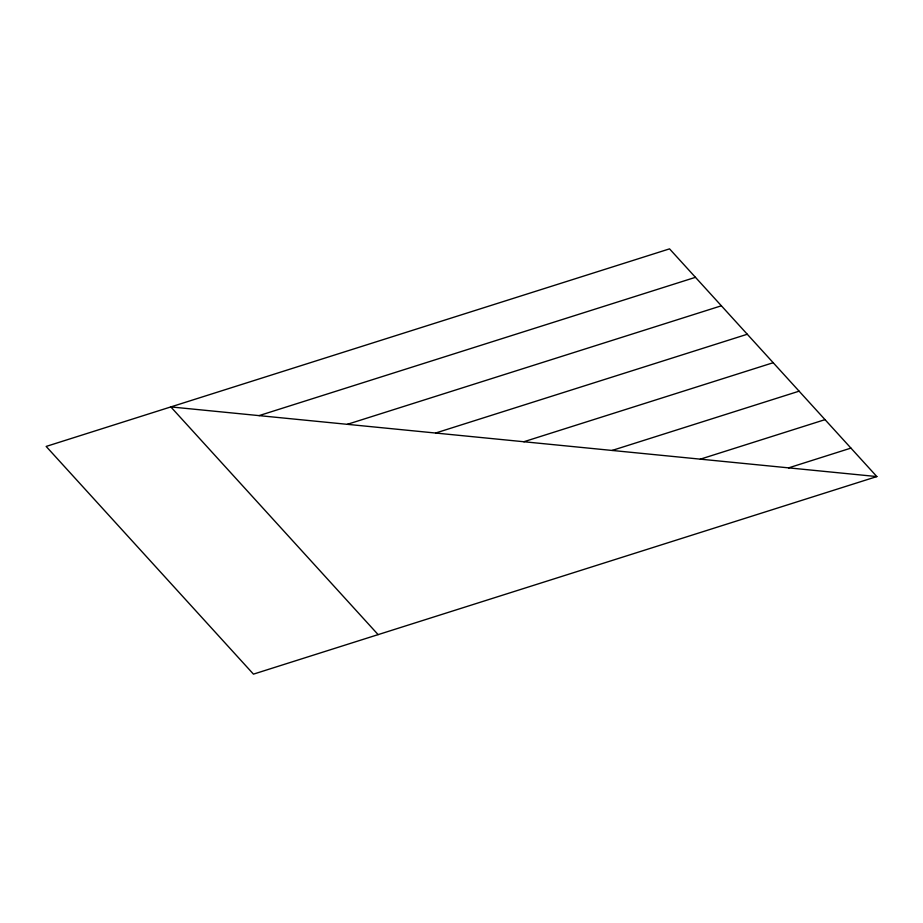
<?xml version="1.0" encoding="UTF-8"?>
<svg xmlns="http://www.w3.org/2000/svg" width="923" height="923" viewBox="0 0 923 923"><rect width="100%" height="100%" fill="white"/><g stroke="black" fill="none" stroke-linecap="round" stroke-linejoin="round"><path stroke-width="1.38" d="M259.086 415.615L695.457 277.327M347.336 424.326L721.371 305.79M435.587 433.037L747.284 334.253M523.837 441.748L773.197 362.716M612.087 450.447L799.11 391.179M700.349 459.158L825.024 419.642M788.6 467.869L850.937 448.105M876.85 476.568L253.456 674.136L46.15 446.432L669.544 248.864L876.85 476.568L170.824 406.916L378.13 634.632"/></g></svg>
